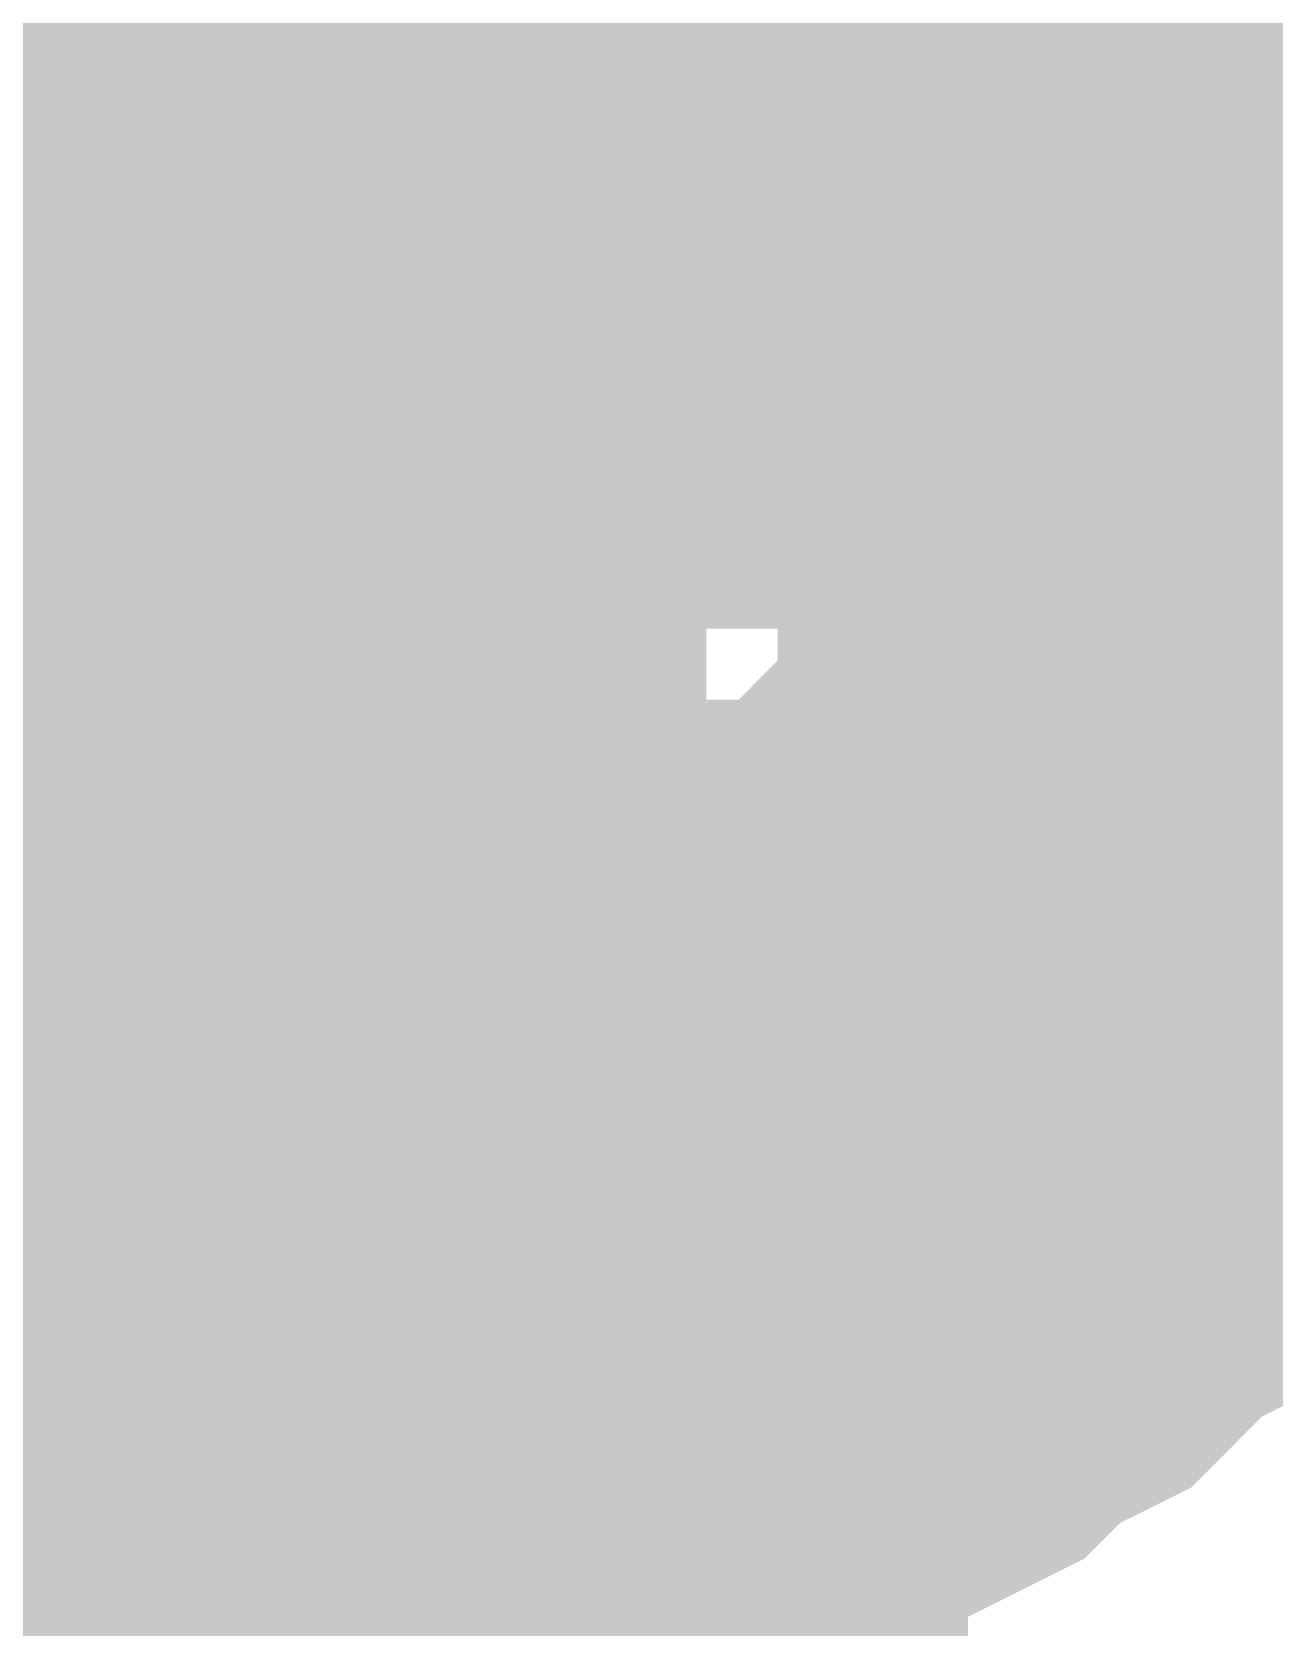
# Model space of a CAD drawing. Header units: inches. Extents: x 0 to 841, y 0 to 594.
# Drawn here: x 239.813 to 240.597, y 61.641 to 62.649 of the extents above; entities that cross this region are included whole.
import ezdxf

# ---------------------------------------------------------------- set-up
doc = ezdxf.new("R2010")
doc.units = ezdxf.units.IN
doc.layers.add('Sheet', color=255, linetype='Continuous')

msp = doc.modelspace()

# ---------------------------------------------------------------- linework, layer by layer
at = {"layer": 'Sheet'}
msp.add_lwpolyline([(239.746, 62.5, 0.508, 0.508, 1), (240.254, 62.5, 0.508, 0.508, 1)], format="xyseb", close=True, dxfattribs=at)
for points in [[(240.4108, 62.8183, 0.2997, 0.2997, 0), (240.4333, 62.7958, 0.2997, 0.2997, 0), (240.4333, 62.7734, 0.2997, 0.2997, 0), (240.4558, 62.7509, 0.2997, 0.2997, 0), (240.4558, 62.7284, 0.2997, 0.2997, 0), (240.4782, 62.706, 0.2997, 0.2997, 0), (240.4782, 62.6835, 0.2997, 0.2997, 0), (240.5007, 62.6611, 0.2997, 0.2997, 0), (240.5007, 62.6386, 0.2997, 0.2997, 0), (240.5007, 62.6162, 0.2997, 0.2997, 0), (240.5231, 62.5937, 0.2997, 0.2997, 0), (240.5231, 62.5712, 0.2997, 0.2997, 0), (240.5231, 62.5263, 0.2997, 0.2997, 0), (240.5231, 62.5039, 0.2997, 0.2997, 0), (240.5231, 62.4814, 0.2997, 0.2997, 0)], [(240.4108, 62.8183, 0.2997, 0.2997, 0), (240.4333, 62.7958, 0.2997, 0.2997, 0), (240.4333, 62.7734, 0.2997, 0.2997, 0), (240.4558, 62.7509, 0.2997, 0.2997, 0), (240.4558, 62.7284, 0.2997, 0.2997, 0), (240.4782, 62.706, 0.2997, 0.2997, 0), (240.4782, 62.6835, 0.2997, 0.2997, 0), (240.5007, 62.6611, 0.2997, 0.2997, 0), (240.5007, 62.6386, 0.2997, 0.2997, 0), (240.5007, 62.6162, 0.2997, 0.2997, 0), (240.5231, 62.5937, 0.2997, 0.2997, 0), (240.5231, 62.5712, 0.2997, 0.2997, 0), (240.5231, 62.5263, 0.2997, 0.2997, 0), (240.5231, 62.5039, 0.2997, 0.2997, 0), (240.5231, 62.4814, 0.2997, 0.2997, 0)], [(240.4108, 62.8183, 0.2997, 0.2997, 0), (240.4333, 62.7958, 0.2997, 0.2997, 0), (240.4333, 62.7734, 0.2997, 0.2997, 0), (240.4558, 62.7509, 0.2997, 0.2997, 0), (240.4558, 62.7284, 0.2997, 0.2997, 0), (240.4782, 62.706, 0.2997, 0.2997, 0), (240.4782, 62.6835, 0.2997, 0.2997, 0), (240.5007, 62.6611, 0.2997, 0.2997, 0), (240.5007, 62.6386, 0.2997, 0.2997, 0), (240.5007, 62.6162, 0.2997, 0.2997, 0), (240.5231, 62.5937, 0.2997, 0.2997, 0), (240.5231, 62.5712, 0.2997, 0.2997, 0), (240.5231, 62.5263, 0.2997, 0.2997, 0), (240.5231, 62.5039, 0.2997, 0.2997, 0), (240.5231, 62.4814, 0.2997, 0.2997, 0)], [(240.7252, 62.8183, 0.2997, 0.2997, 0), (240.7252, 62.7734, 0.2997, 0.2997, 0), (240.7477, 62.7509, 0.2997, 0.2997, 0)], [(240.7252, 62.8183, 0.2997, 0.2997, 0), (240.7252, 62.7734, 0.2997, 0.2997, 0), (240.7477, 62.7509, 0.2997, 0.2997, 0)], [(240.7252, 62.8183, 0.2997, 0.2997, 0), (240.7252, 62.7734, 0.2997, 0.2997, 0), (240.7477, 62.7509, 0.2997, 0.2997, 0)], [(240.7252, 62.8183, 0.2997, 0.2997, 0), (240.7252, 62.7734, 0.2997, 0.2997, 0), (240.7477, 62.7509, 0.2997, 0.2997, 0)], [(225.0272, 62.4814, 0.7493, 0.7493, 0), (240.0291, 62.4814, 0.7493, 0.7493, 0)], [(245.0147, 62.4814, 0.7493, 0.7493, 0), (240.0291, 62.4814, 0.7493, 0.7493, 0)], [(240.0291, 57.4955, 0.7493, 0.7493, 0), (240.0291, 62.4814, 0.7493, 0.7493, 0)], [(240.4782, 62.706, 0.0991, 0.0991, 0), (240.4782, 62.6835, 0.0991, 0.0991, 0), (240.5007, 62.6611, 0.0991, 0.0991, 0), (240.5007, 62.6386, 0.0991, 0.0991, 0), (240.5007, 62.6162, 0.0991, 0.0991, 0), (240.5231, 62.5937, 0.0991, 0.0991, 0), (240.5231, 62.5712, 0.0991, 0.0991, 0), (240.5231, 62.5263, 0.0991, 0.0991, 0), (240.5231, 62.5039, 0.0991, 0.0991, 0), (240.5231, 62.4814, 0.0991, 0.0991, 0)], [(240.4782, 62.706, 0.0991, 0.0991, 0), (240.4782, 62.6835, 0.0991, 0.0991, 0), (240.5007, 62.6611, 0.0991, 0.0991, 0), (240.5007, 62.6386, 0.0991, 0.0991, 0), (240.5007, 62.6162, 0.0991, 0.0991, 0), (240.5231, 62.5937, 0.0991, 0.0991, 0), (240.5231, 62.5712, 0.0991, 0.0991, 0), (240.5231, 62.5263, 0.0991, 0.0991, 0), (240.5231, 62.5039, 0.0991, 0.0991, 0), (240.5231, 62.4814, 0.0991, 0.0991, 0)], [(240.4782, 62.706, 0.0991, 0.0991, 0), (240.4782, 62.6835, 0.0991, 0.0991, 0), (240.5007, 62.6611, 0.0991, 0.0991, 0), (240.5007, 62.6386, 0.0991, 0.0991, 0), (240.5007, 62.6162, 0.0991, 0.0991, 0), (240.5231, 62.5937, 0.0991, 0.0991, 0), (240.5231, 62.5712, 0.0991, 0.0991, 0), (240.5231, 62.5263, 0.0991, 0.0991, 0), (240.5231, 62.5039, 0.0991, 0.0991, 0), (240.5231, 62.4814, 0.0991, 0.0991, 0)], [(245.0147, 62.4814, 0.2997, 0.2997, 0), (240.0291, 62.4814, 0.2997, 0.2997, 0)], [(240.5231, 62.4814, 0.2997, 0.2997, 0), (240.5231, 62.4589, 0.2997, 0.2997, 0), (240.5231, 62.4365, 0.2997, 0.2997, 0), (240.5231, 62.414, 0.2997, 0.2997, 0), (240.5231, 62.3916, 0.2997, 0.2997, 0), (240.5007, 62.3691, 0.2997, 0.2997, 0), (240.5007, 62.3466, 0.2997, 0.2997, 0), (240.5007, 62.3017, 0.2997, 0.2997, 0), (240.4782, 62.3017, 0.2997, 0.2997, 0), (240.4782, 62.2793, 0.2997, 0.2997, 0), (240.4558, 62.2568, 0.2997, 0.2997, 0), (240.4558, 62.2343, 0.2997, 0.2997, 0), (240.4333, 62.2119, 0.2997, 0.2997, 0), (240.4333, 62.1894, 0.2997, 0.2997, 0), (240.4108, 62.167, 0.2997, 0.2997, 0), (240.3884, 62.1445, 0.2997, 0.2997, 0), (240.3884, 62.1221, 0.2997, 0.2997, 0), (240.3659, 62.1221, 0.2997, 0.2997, 0), (240.3435, 62.0996, 0.2997, 0.2997, 0), (240.321, 62.0771, 0.2997, 0.2997, 0), (240.2985, 62.0771, 0.2997, 0.2997, 0), (240.2761, 62.0547, 0.2997, 0.2997, 0), (240.2536, 62.0547, 0.2997, 0.2997, 0), (240.2312, 62.0322, 0.2997, 0.2997, 0), (240.2087, 62.0322, 0.2997, 0.2997, 0), (240.2087, 62.0098, 0.2997, 0.2997, 0), (240.1638, 62.0098, 0.2997, 0.2997, 0), (240.1413, 62.0098, 0.2997, 0.2997, 0), (240.1189, 61.9873, 0.2997, 0.2997, 0), (240.0964, 61.9873, 0.2997, 0.2997, 0), (240.074, 61.9873, 0.2997, 0.2997, 0), (240.0515, 61.9873, 0.2997, 0.2997, 0), (240.0291, 61.9873, 0.2997, 0.2997, 0)], [(240.5231, 62.4814, 0.2997, 0.2997, 0), (240.5231, 62.4589, 0.2997, 0.2997, 0), (240.5231, 62.4365, 0.2997, 0.2997, 0), (240.5231, 62.414, 0.2997, 0.2997, 0), (240.5231, 62.3916, 0.2997, 0.2997, 0), (240.5007, 62.3691, 0.2997, 0.2997, 0), (240.5007, 62.3466, 0.2997, 0.2997, 0), (240.5007, 62.3017, 0.2997, 0.2997, 0), (240.4782, 62.3017, 0.2997, 0.2997, 0), (240.4782, 62.2793, 0.2997, 0.2997, 0), (240.4558, 62.2568, 0.2997, 0.2997, 0), (240.4558, 62.2343, 0.2997, 0.2997, 0), (240.4333, 62.2119, 0.2997, 0.2997, 0), (240.4333, 62.1894, 0.2997, 0.2997, 0), (240.4108, 62.167, 0.2997, 0.2997, 0), (240.3884, 62.1445, 0.2997, 0.2997, 0), (240.3884, 62.1221, 0.2997, 0.2997, 0), (240.3659, 62.1221, 0.2997, 0.2997, 0), (240.3435, 62.0996, 0.2997, 0.2997, 0), (240.321, 62.0771, 0.2997, 0.2997, 0), (240.2985, 62.0771, 0.2997, 0.2997, 0), (240.2761, 62.0547, 0.2997, 0.2997, 0), (240.2536, 62.0547, 0.2997, 0.2997, 0), (240.2312, 62.0322, 0.2997, 0.2997, 0), (240.2087, 62.0322, 0.2997, 0.2997, 0), (240.2087, 62.0098, 0.2997, 0.2997, 0), (240.1638, 62.0098, 0.2997, 0.2997, 0), (240.1413, 62.0098, 0.2997, 0.2997, 0), (240.1189, 61.9873, 0.2997, 0.2997, 0), (240.0964, 61.9873, 0.2997, 0.2997, 0), (240.074, 61.9873, 0.2997, 0.2997, 0), (240.0515, 61.9873, 0.2997, 0.2997, 0), (240.0291, 61.9873, 0.2997, 0.2997, 0)], [(240.5231, 62.4814, 0.2997, 0.2997, 0), (240.5231, 62.4589, 0.2997, 0.2997, 0), (240.5231, 62.4365, 0.2997, 0.2997, 0), (240.5231, 62.414, 0.2997, 0.2997, 0), (240.5231, 62.3916, 0.2997, 0.2997, 0), (240.5007, 62.3691, 0.2997, 0.2997, 0), (240.5007, 62.3466, 0.2997, 0.2997, 0), (240.5007, 62.3017, 0.2997, 0.2997, 0), (240.4782, 62.3017, 0.2997, 0.2997, 0), (240.4782, 62.2793, 0.2997, 0.2997, 0), (240.4558, 62.2568, 0.2997, 0.2997, 0), (240.4558, 62.2343, 0.2997, 0.2997, 0), (240.4333, 62.2119, 0.2997, 0.2997, 0), (240.4333, 62.1894, 0.2997, 0.2997, 0), (240.4108, 62.167, 0.2997, 0.2997, 0), (240.3884, 62.1445, 0.2997, 0.2997, 0), (240.3884, 62.1221, 0.2997, 0.2997, 0), (240.3659, 62.1221, 0.2997, 0.2997, 0), (240.3435, 62.0996, 0.2997, 0.2997, 0), (240.321, 62.0771, 0.2997, 0.2997, 0), (240.2985, 62.0771, 0.2997, 0.2997, 0), (240.2761, 62.0547, 0.2997, 0.2997, 0), (240.2536, 62.0547, 0.2997, 0.2997, 0), (240.2312, 62.0322, 0.2997, 0.2997, 0), (240.2087, 62.0322, 0.2997, 0.2997, 0), (240.2087, 62.0098, 0.2997, 0.2997, 0), (240.1638, 62.0098, 0.2997, 0.2997, 0), (240.1413, 62.0098, 0.2997, 0.2997, 0), (240.1189, 61.9873, 0.2997, 0.2997, 0), (240.0964, 61.9873, 0.2997, 0.2997, 0), (240.074, 61.9873, 0.2997, 0.2997, 0), (240.0515, 61.9873, 0.2997, 0.2997, 0), (240.0291, 61.9873, 0.2997, 0.2997, 0)], [(240.5231, 62.4814, 0.2997, 0.2997, 0), (240.5231, 62.4814, 0.2997, 0.2997, 0), (240.5231, 62.4814, 0.2997, 0.2997, 0), (240.5231, 62.4814, 0.2997, 0.2997, 0), (240.5231, 62.4814, 0.2997, 0.2997, 0), (240.5231, 62.4814, 0.2997, 0.2997, 0), (240.5231, 62.4814, 0.2997, 0.2997, 0), (240.5231, 62.4814, 0.2997, 0.2997, 0), (240.5231, 62.4814, 0.2997, 0.2997, 0), (240.5231, 62.4814, 0.2997, 0.2997, 0), (240.5231, 62.4814, 0.2997, 0.2997, 0), (240.5231, 62.4814, 0.2997, 0.2997, 0), (240.5231, 62.4814, 0.2997, 0.2997, 0), (240.5231, 62.4814, 0.2997, 0.2997, 0), (240.5231, 62.4814, 0.2997, 0.2997, 0), (240.5231, 62.4814, 0.2997, 0.2997, 0), (240.5231, 62.4814, 0.2997, 0.2997, 0), (240.5231, 62.4814, 0.2997, 0.2997, 0), (240.5231, 62.4814, 0.2997, 0.2997, 0), (240.5231, 62.4814, 0.2997, 0.2997, 0), (240.5231, 62.4814, 0.2997, 0.2997, 0), (240.5231, 62.4814, 0.2997, 0.2997, 0), (240.5231, 62.4814, 0.2997, 0.2997, 0), (240.5231, 62.4814, 0.2997, 0.2997, 0), (240.5231, 62.4814, 0.2997, 0.2997, 0), (240.5231, 62.4814, 0.2997, 0.2997, 0), (240.5231, 62.4814, 0.2997, 0.2997, 0), (240.5231, 62.4814, 0.2997, 0.2997, 0), (240.5231, 62.4814, 0.2997, 0.2997, 0), (240.5231, 62.4814, 0.2997, 0.2997, 0), (240.5231, 62.4814, 0.2997, 0.2997, 0), (240.5231, 62.4814, 0.2997, 0.2997, 0), (240.5231, 62.4814, 0.2997, 0.2997, 0)], [(240.5231, 62.4814, 0.2997, 0.2997, 0), (240.5231, 62.4814, 0.2997, 0.2997, 0)], [(240.5231, 62.4814, 0.2997, 0.2997, 0), (240.5231, 62.4814, 0.2997, 0.2997, 0), (240.5231, 62.4814, 0.2997, 0.2997, 0), (240.5231, 62.4814, 0.2997, 0.2997, 0), (240.5231, 62.4814, 0.2997, 0.2997, 0), (240.5231, 62.4814, 0.2997, 0.2997, 0), (240.5231, 62.4814, 0.2997, 0.2997, 0), (240.5231, 62.4814, 0.2997, 0.2997, 0), (240.5231, 62.4814, 0.2997, 0.2997, 0), (240.5231, 62.4814, 0.2997, 0.2997, 0), (240.5231, 62.4814, 0.2997, 0.2997, 0), (240.5231, 62.4814, 0.2997, 0.2997, 0), (240.5231, 62.4814, 0.2997, 0.2997, 0), (240.5231, 62.4814, 0.2997, 0.2997, 0), (240.5231, 62.4814, 0.2997, 0.2997, 0), (240.5231, 62.4814, 0.2997, 0.2997, 0), (240.5231, 62.4814, 0.2997, 0.2997, 0), (240.5231, 62.4814, 0.2997, 0.2997, 0), (240.5231, 62.4814, 0.2997, 0.2997, 0), (240.5231, 62.4814, 0.2997, 0.2997, 0), (240.5231, 62.4814, 0.2997, 0.2997, 0), (240.5231, 62.4814, 0.2997, 0.2997, 0), (240.5231, 62.4814, 0.2997, 0.2997, 0), (240.5231, 62.4814, 0.2997, 0.2997, 0), (240.5231, 62.4814, 0.2997, 0.2997, 0), (240.5231, 62.4814, 0.2997, 0.2997, 0), (240.5231, 62.4814, 0.2997, 0.2997, 0), (240.5231, 62.4814, 0.2997, 0.2997, 0), (240.5231, 62.4814, 0.2997, 0.2997, 0), (240.5231, 62.4814, 0.2997, 0.2997, 0), (240.5231, 62.4814, 0.2997, 0.2997, 0), (240.5231, 62.4814, 0.2997, 0.2997, 0), (240.5231, 62.4814, 0.2997, 0.2997, 0)], [(240.5231, 62.4814, 0.2997, 0.2997, 0), (240.5231, 62.4814, 0.2997, 0.2997, 0)], [(240.5231, 62.4814, 0.2997, 0.2997, 0), (240.5231, 62.4814, 0.2997, 0.2997, 0), (240.5231, 62.4814, 0.2997, 0.2997, 0), (240.5231, 62.4814, 0.2997, 0.2997, 0), (240.5231, 62.4814, 0.2997, 0.2997, 0), (240.5231, 62.4814, 0.2997, 0.2997, 0), (240.5231, 62.4814, 0.2997, 0.2997, 0), (240.5231, 62.4814, 0.2997, 0.2997, 0), (240.5231, 62.4814, 0.2997, 0.2997, 0), (240.5231, 62.4814, 0.2997, 0.2997, 0), (240.5231, 62.4814, 0.2997, 0.2997, 0), (240.5231, 62.4814, 0.2997, 0.2997, 0), (240.5231, 62.4814, 0.2997, 0.2997, 0), (240.5231, 62.4814, 0.2997, 0.2997, 0), (240.5231, 62.4814, 0.2997, 0.2997, 0), (240.5231, 62.4814, 0.2997, 0.2997, 0), (240.5231, 62.4814, 0.2997, 0.2997, 0), (240.5231, 62.4814, 0.2997, 0.2997, 0), (240.5231, 62.4814, 0.2997, 0.2997, 0), (240.5231, 62.4814, 0.2997, 0.2997, 0), (240.5231, 62.4814, 0.2997, 0.2997, 0), (240.5231, 62.4814, 0.2997, 0.2997, 0), (240.5231, 62.4814, 0.2997, 0.2997, 0), (240.5231, 62.4814, 0.2997, 0.2997, 0), (240.5231, 62.4814, 0.2997, 0.2997, 0), (240.5231, 62.4814, 0.2997, 0.2997, 0), (240.5231, 62.4814, 0.2997, 0.2997, 0), (240.5231, 62.4814, 0.2997, 0.2997, 0), (240.5231, 62.4814, 0.2997, 0.2997, 0), (240.5231, 62.4814, 0.2997, 0.2997, 0), (240.5231, 62.4814, 0.2997, 0.2997, 0), (240.5231, 62.4814, 0.2997, 0.2997, 0), (240.5231, 62.4814, 0.2997, 0.2997, 0)], [(240.5231, 62.4814, 0.2997, 0.2997, 0), (240.5231, 62.4814, 0.2997, 0.2997, 0)], [(240.5231, 62.4814, 0.0991, 0.0991, 0), (240.5231, 62.4589, 0.0991, 0.0991, 0), (240.5231, 62.4365, 0.0991, 0.0991, 0), (240.5231, 62.414, 0.0991, 0.0991, 0), (240.5231, 62.3916, 0.0991, 0.0991, 0), (240.5007, 62.3691, 0.0991, 0.0991, 0), (240.5007, 62.3466, 0.0991, 0.0991, 0), (240.5007, 62.3017, 0.0991, 0.0991, 0), (240.4782, 62.3017, 0.0991, 0.0991, 0), (240.4782, 62.2793, 0.0991, 0.0991, 0), (240.4558, 62.2568, 0.0991, 0.0991, 0), (240.4558, 62.2343, 0.0991, 0.0991, 0), (240.4333, 62.2119, 0.0991, 0.0991, 0), (240.4333, 62.1894, 0.0991, 0.0991, 0), (240.4108, 62.167, 0.0991, 0.0991, 0), (240.3884, 62.1445, 0.0991, 0.0991, 0), (240.3884, 62.1221, 0.0991, 0.0991, 0), (240.3659, 62.1221, 0.0991, 0.0991, 0), (240.3435, 62.0996, 0.0991, 0.0991, 0), (240.321, 62.0771, 0.0991, 0.0991, 0), (240.2985, 62.0771, 0.0991, 0.0991, 0), (240.2761, 62.0547, 0.0991, 0.0991, 0), (240.2536, 62.0547, 0.0991, 0.0991, 0), (240.2312, 62.0322, 0.0991, 0.0991, 0), (240.2087, 62.0322, 0.0991, 0.0991, 0), (240.2087, 62.0098, 0.0991, 0.0991, 0), (240.1638, 62.0098, 0.0991, 0.0991, 0), (240.1413, 62.0098, 0.0991, 0.0991, 0), (240.1189, 61.9873, 0.0991, 0.0991, 0), (240.0964, 61.9873, 0.0991, 0.0991, 0), (240.074, 61.9873, 0.0991, 0.0991, 0), (240.0515, 61.9873, 0.0991, 0.0991, 0), (240.0291, 61.9873, 0.0991, 0.0991, 0)], [(240.5231, 62.4814, 0.0991, 0.0991, 0), (240.5231, 62.4589, 0.0991, 0.0991, 0), (240.5231, 62.4365, 0.0991, 0.0991, 0), (240.5231, 62.414, 0.0991, 0.0991, 0), (240.5231, 62.3916, 0.0991, 0.0991, 0), (240.5007, 62.3691, 0.0991, 0.0991, 0), (240.5007, 62.3466, 0.0991, 0.0991, 0), (240.5007, 62.3017, 0.0991, 0.0991, 0), (240.4782, 62.3017, 0.0991, 0.0991, 0), (240.4782, 62.2793, 0.0991, 0.0991, 0), (240.4558, 62.2568, 0.0991, 0.0991, 0), (240.4558, 62.2343, 0.0991, 0.0991, 0), (240.4333, 62.2119, 0.0991, 0.0991, 0), (240.4333, 62.1894, 0.0991, 0.0991, 0), (240.4108, 62.167, 0.0991, 0.0991, 0), (240.3884, 62.1445, 0.0991, 0.0991, 0), (240.3884, 62.1221, 0.0991, 0.0991, 0), (240.3659, 62.1221, 0.0991, 0.0991, 0), (240.3435, 62.0996, 0.0991, 0.0991, 0), (240.321, 62.0771, 0.0991, 0.0991, 0), (240.2985, 62.0771, 0.0991, 0.0991, 0), (240.2761, 62.0547, 0.0991, 0.0991, 0), (240.2536, 62.0547, 0.0991, 0.0991, 0), (240.2312, 62.0322, 0.0991, 0.0991, 0), (240.2087, 62.0322, 0.0991, 0.0991, 0), (240.2087, 62.0098, 0.0991, 0.0991, 0), (240.1638, 62.0098, 0.0991, 0.0991, 0), (240.1413, 62.0098, 0.0991, 0.0991, 0), (240.1189, 61.9873, 0.0991, 0.0991, 0), (240.0964, 61.9873, 0.0991, 0.0991, 0), (240.074, 61.9873, 0.0991, 0.0991, 0), (240.0515, 61.9873, 0.0991, 0.0991, 0), (240.0291, 61.9873, 0.0991, 0.0991, 0)], [(240.5231, 62.4814, 0.0991, 0.0991, 0), (240.5231, 62.4589, 0.0991, 0.0991, 0), (240.5231, 62.4365, 0.0991, 0.0991, 0), (240.5231, 62.414, 0.0991, 0.0991, 0), (240.5231, 62.3916, 0.0991, 0.0991, 0), (240.5007, 62.3691, 0.0991, 0.0991, 0), (240.5007, 62.3466, 0.0991, 0.0991, 0), (240.5007, 62.3017, 0.0991, 0.0991, 0), (240.4782, 62.3017, 0.0991, 0.0991, 0), (240.4782, 62.2793, 0.0991, 0.0991, 0), (240.4558, 62.2568, 0.0991, 0.0991, 0), (240.4558, 62.2343, 0.0991, 0.0991, 0), (240.4333, 62.2119, 0.0991, 0.0991, 0), (240.4333, 62.1894, 0.0991, 0.0991, 0), (240.4108, 62.167, 0.0991, 0.0991, 0), (240.3884, 62.1445, 0.0991, 0.0991, 0), (240.3884, 62.1221, 0.0991, 0.0991, 0), (240.3659, 62.1221, 0.0991, 0.0991, 0), (240.3435, 62.0996, 0.0991, 0.0991, 0), (240.321, 62.0771, 0.0991, 0.0991, 0), (240.2985, 62.0771, 0.0991, 0.0991, 0), (240.2761, 62.0547, 0.0991, 0.0991, 0), (240.2536, 62.0547, 0.0991, 0.0991, 0), (240.2312, 62.0322, 0.0991, 0.0991, 0), (240.2087, 62.0322, 0.0991, 0.0991, 0), (240.2087, 62.0098, 0.0991, 0.0991, 0), (240.1638, 62.0098, 0.0991, 0.0991, 0), (240.1413, 62.0098, 0.0991, 0.0991, 0), (240.1189, 61.9873, 0.0991, 0.0991, 0), (240.0964, 61.9873, 0.0991, 0.0991, 0), (240.074, 61.9873, 0.0991, 0.0991, 0), (240.0515, 61.9873, 0.0991, 0.0991, 0), (240.0291, 61.9873, 0.0991, 0.0991, 0)], [(240.5231, 62.4814, 0.0991, 0.0991, 0), (240.5231, 62.4814, 0.0991, 0.0991, 0), (240.5231, 62.4814, 0.0991, 0.0991, 0), (240.5231, 62.4814, 0.0991, 0.0991, 0), (240.5231, 62.4814, 0.0991, 0.0991, 0), (240.5231, 62.4814, 0.0991, 0.0991, 0), (240.5231, 62.4814, 0.0991, 0.0991, 0), (240.5231, 62.4814, 0.0991, 0.0991, 0), (240.5231, 62.4814, 0.0991, 0.0991, 0), (240.5231, 62.4814, 0.0991, 0.0991, 0), (240.5231, 62.4814, 0.0991, 0.0991, 0), (240.5231, 62.4814, 0.0991, 0.0991, 0), (240.5231, 62.4814, 0.0991, 0.0991, 0), (240.5231, 62.4814, 0.0991, 0.0991, 0), (240.5231, 62.4814, 0.0991, 0.0991, 0), (240.5231, 62.4814, 0.0991, 0.0991, 0), (240.5231, 62.4814, 0.0991, 0.0991, 0), (240.5231, 62.4814, 0.0991, 0.0991, 0), (240.5231, 62.4814, 0.0991, 0.0991, 0), (240.5231, 62.4814, 0.0991, 0.0991, 0), (240.5231, 62.4814, 0.0991, 0.0991, 0), (240.5231, 62.4814, 0.0991, 0.0991, 0), (240.5231, 62.4814, 0.0991, 0.0991, 0), (240.5231, 62.4814, 0.0991, 0.0991, 0), (240.5231, 62.4814, 0.0991, 0.0991, 0), (240.5231, 62.4814, 0.0991, 0.0991, 0), (240.5231, 62.4814, 0.0991, 0.0991, 0), (240.5231, 62.4814, 0.0991, 0.0991, 0), (240.5231, 62.4814, 0.0991, 0.0991, 0), (240.5231, 62.4814, 0.0991, 0.0991, 0), (240.5231, 62.4814, 0.0991, 0.0991, 0), (240.5231, 62.4814, 0.0991, 0.0991, 0), (240.5231, 62.4814, 0.0991, 0.0991, 0)], [(240.5231, 62.4814, 0.0991, 0.0991, 0), (240.5231, 62.4814, 0.0991, 0.0991, 0)], [(240.5231, 62.4814, 0.0991, 0.0991, 0), (240.5231, 62.4814, 0.0991, 0.0991, 0), (240.5231, 62.4814, 0.0991, 0.0991, 0), (240.5231, 62.4814, 0.0991, 0.0991, 0), (240.5231, 62.4814, 0.0991, 0.0991, 0), (240.5231, 62.4814, 0.0991, 0.0991, 0), (240.5231, 62.4814, 0.0991, 0.0991, 0), (240.5231, 62.4814, 0.0991, 0.0991, 0), (240.5231, 62.4814, 0.0991, 0.0991, 0), (240.5231, 62.4814, 0.0991, 0.0991, 0), (240.5231, 62.4814, 0.0991, 0.0991, 0), (240.5231, 62.4814, 0.0991, 0.0991, 0), (240.5231, 62.4814, 0.0991, 0.0991, 0), (240.5231, 62.4814, 0.0991, 0.0991, 0), (240.5231, 62.4814, 0.0991, 0.0991, 0), (240.5231, 62.4814, 0.0991, 0.0991, 0), (240.5231, 62.4814, 0.0991, 0.0991, 0), (240.5231, 62.4814, 0.0991, 0.0991, 0), (240.5231, 62.4814, 0.0991, 0.0991, 0), (240.5231, 62.4814, 0.0991, 0.0991, 0), (240.5231, 62.4814, 0.0991, 0.0991, 0), (240.5231, 62.4814, 0.0991, 0.0991, 0), (240.5231, 62.4814, 0.0991, 0.0991, 0), (240.5231, 62.4814, 0.0991, 0.0991, 0), (240.5231, 62.4814, 0.0991, 0.0991, 0), (240.5231, 62.4814, 0.0991, 0.0991, 0), (240.5231, 62.4814, 0.0991, 0.0991, 0), (240.5231, 62.4814, 0.0991, 0.0991, 0), (240.5231, 62.4814, 0.0991, 0.0991, 0), (240.5231, 62.4814, 0.0991, 0.0991, 0), (240.5231, 62.4814, 0.0991, 0.0991, 0), (240.5231, 62.4814, 0.0991, 0.0991, 0), (240.5231, 62.4814, 0.0991, 0.0991, 0)], [(240.5231, 62.4814, 0.0991, 0.0991, 0), (240.5231, 62.4814, 0.0991, 0.0991, 0)], [(240.5231, 62.4814, 0.0991, 0.0991, 0), (240.5231, 62.4814, 0.0991, 0.0991, 0), (240.5231, 62.4814, 0.0991, 0.0991, 0), (240.5231, 62.4814, 0.0991, 0.0991, 0), (240.5231, 62.4814, 0.0991, 0.0991, 0), (240.5231, 62.4814, 0.0991, 0.0991, 0), (240.5231, 62.4814, 0.0991, 0.0991, 0), (240.5231, 62.4814, 0.0991, 0.0991, 0), (240.5231, 62.4814, 0.0991, 0.0991, 0), (240.5231, 62.4814, 0.0991, 0.0991, 0), (240.5231, 62.4814, 0.0991, 0.0991, 0), (240.5231, 62.4814, 0.0991, 0.0991, 0), (240.5231, 62.4814, 0.0991, 0.0991, 0), (240.5231, 62.4814, 0.0991, 0.0991, 0), (240.5231, 62.4814, 0.0991, 0.0991, 0), (240.5231, 62.4814, 0.0991, 0.0991, 0), (240.5231, 62.4814, 0.0991, 0.0991, 0), (240.5231, 62.4814, 0.0991, 0.0991, 0), (240.5231, 62.4814, 0.0991, 0.0991, 0), (240.5231, 62.4814, 0.0991, 0.0991, 0), (240.5231, 62.4814, 0.0991, 0.0991, 0), (240.5231, 62.4814, 0.0991, 0.0991, 0), (240.5231, 62.4814, 0.0991, 0.0991, 0), (240.5231, 62.4814, 0.0991, 0.0991, 0), (240.5231, 62.4814, 0.0991, 0.0991, 0), (240.5231, 62.4814, 0.0991, 0.0991, 0), (240.5231, 62.4814, 0.0991, 0.0991, 0), (240.5231, 62.4814, 0.0991, 0.0991, 0), (240.5231, 62.4814, 0.0991, 0.0991, 0), (240.5231, 62.4814, 0.0991, 0.0991, 0), (240.5231, 62.4814, 0.0991, 0.0991, 0), (240.5231, 62.4814, 0.0991, 0.0991, 0), (240.5231, 62.4814, 0.0991, 0.0991, 0)], [(240.5231, 62.4814, 0.0991, 0.0991, 0), (240.5231, 62.4814, 0.0991, 0.0991, 0)], [(240.7477, 62.2343, 0.2997, 0.2997, 0), (240.7252, 62.1894, 0.2997, 0.2997, 0), (240.7252, 62.167, 0.2997, 0.2997, 0), (240.7028, 62.1221, 0.2997, 0.2997, 0), (240.6803, 62.0996, 0.2997, 0.2997, 0), (240.6579, 62.0547, 0.2997, 0.2997, 0), (240.6354, 62.0322, 0.2997, 0.2997, 0), (240.613, 62.0098, 0.2997, 0.2997, 0), (240.5905, 61.9648, 0.2997, 0.2997, 0), (240.568, 61.9424, 0.2997, 0.2997, 0), (240.5456, 61.9199, 0.2997, 0.2997, 0), (240.5007, 61.8975, 0.2997, 0.2997, 0), (240.4782, 61.875, 0.2997, 0.2997, 0), (240.4558, 61.8525, 0.2997, 0.2997, 0), (240.4108, 61.8301, 0.2997, 0.2997, 0), (240.3884, 61.8076, 0.2997, 0.2997, 0), (240.3435, 61.7852, 0.2997, 0.2997, 0), (240.321, 61.7852, 0.2997, 0.2997, 0), (240.2761, 61.7627, 0.2997, 0.2997, 0), (240.2536, 61.7627, 0.2997, 0.2997, 0), (240.2087, 61.7402, 0.2997, 0.2997, 0), (240.1863, 61.7402, 0.2997, 0.2997, 0), (240.1413, 61.7178, 0.2997, 0.2997, 0), (240.0964, 61.7178, 0.2997, 0.2997, 0), (240.074, 61.7178, 0.2997, 0.2997, 0), (240.0291, 61.7178, 0.2997, 0.2997, 0)], [(240.7477, 62.2343, 0.2997, 0.2997, 0), (240.7252, 62.1894, 0.2997, 0.2997, 0), (240.7252, 62.167, 0.2997, 0.2997, 0), (240.7028, 62.1221, 0.2997, 0.2997, 0), (240.6803, 62.0996, 0.2997, 0.2997, 0), (240.6579, 62.0547, 0.2997, 0.2997, 0), (240.6354, 62.0322, 0.2997, 0.2997, 0), (240.613, 62.0098, 0.2997, 0.2997, 0), (240.5905, 61.9648, 0.2997, 0.2997, 0), (240.568, 61.9424, 0.2997, 0.2997, 0), (240.5456, 61.9199, 0.2997, 0.2997, 0), (240.5007, 61.8975, 0.2997, 0.2997, 0), (240.4782, 61.875, 0.2997, 0.2997, 0), (240.4558, 61.8525, 0.2997, 0.2997, 0), (240.4108, 61.8301, 0.2997, 0.2997, 0), (240.3884, 61.8076, 0.2997, 0.2997, 0), (240.3435, 61.7852, 0.2997, 0.2997, 0), (240.321, 61.7852, 0.2997, 0.2997, 0), (240.2761, 61.7627, 0.2997, 0.2997, 0), (240.2536, 61.7627, 0.2997, 0.2997, 0), (240.2087, 61.7402, 0.2997, 0.2997, 0), (240.1863, 61.7402, 0.2997, 0.2997, 0), (240.1413, 61.7178, 0.2997, 0.2997, 0), (240.0964, 61.7178, 0.2997, 0.2997, 0), (240.074, 61.7178, 0.2997, 0.2997, 0), (240.0291, 61.7178, 0.2997, 0.2997, 0)], [(240.7477, 62.2343, 0.2997, 0.2997, 0), (240.7252, 62.1894, 0.2997, 0.2997, 0), (240.7252, 62.167, 0.2997, 0.2997, 0), (240.7028, 62.1221, 0.2997, 0.2997, 0), (240.6803, 62.0996, 0.2997, 0.2997, 0), (240.6579, 62.0547, 0.2997, 0.2997, 0), (240.6354, 62.0322, 0.2997, 0.2997, 0), (240.613, 62.0098, 0.2997, 0.2997, 0), (240.5905, 61.9648, 0.2997, 0.2997, 0), (240.568, 61.9424, 0.2997, 0.2997, 0), (240.5456, 61.9199, 0.2997, 0.2997, 0), (240.5007, 61.8975, 0.2997, 0.2997, 0), (240.4782, 61.875, 0.2997, 0.2997, 0), (240.4558, 61.8525, 0.2997, 0.2997, 0), (240.4108, 61.8301, 0.2997, 0.2997, 0), (240.3884, 61.8076, 0.2997, 0.2997, 0), (240.3435, 61.7852, 0.2997, 0.2997, 0), (240.321, 61.7852, 0.2997, 0.2997, 0), (240.2761, 61.7627, 0.2997, 0.2997, 0), (240.2536, 61.7627, 0.2997, 0.2997, 0), (240.2087, 61.7402, 0.2997, 0.2997, 0), (240.1863, 61.7402, 0.2997, 0.2997, 0), (240.1413, 61.7178, 0.2997, 0.2997, 0), (240.0964, 61.7178, 0.2997, 0.2997, 0), (240.074, 61.7178, 0.2997, 0.2997, 0), (240.0291, 61.7178, 0.2997, 0.2997, 0)], [(240.7477, 62.2343, 0.2997, 0.2997, 0), (240.7252, 62.1894, 0.2997, 0.2997, 0), (240.7252, 62.167, 0.2997, 0.2997, 0), (240.7028, 62.1221, 0.2997, 0.2997, 0), (240.6803, 62.0996, 0.2997, 0.2997, 0), (240.6579, 62.0547, 0.2997, 0.2997, 0), (240.6354, 62.0322, 0.2997, 0.2997, 0), (240.613, 62.0098, 0.2997, 0.2997, 0), (240.5905, 61.9648, 0.2997, 0.2997, 0), (240.568, 61.9424, 0.2997, 0.2997, 0), (240.5456, 61.9199, 0.2997, 0.2997, 0), (240.5007, 61.8975, 0.2997, 0.2997, 0), (240.4782, 61.875, 0.2997, 0.2997, 0), (240.4558, 61.8525, 0.2997, 0.2997, 0), (240.4108, 61.8301, 0.2997, 0.2997, 0), (240.3884, 61.8076, 0.2997, 0.2997, 0), (240.3435, 61.7852, 0.2997, 0.2997, 0), (240.321, 61.7852, 0.2997, 0.2997, 0), (240.2761, 61.7627, 0.2997, 0.2997, 0), (240.2536, 61.7627, 0.2997, 0.2997, 0), (240.2087, 61.7402, 0.2997, 0.2997, 0), (240.1863, 61.7402, 0.2997, 0.2997, 0), (240.1413, 61.7178, 0.2997, 0.2997, 0), (240.0964, 61.7178, 0.2997, 0.2997, 0), (240.074, 61.7178, 0.2997, 0.2997, 0), (240.0291, 61.7178, 0.2997, 0.2997, 0)], [(240.0291, 61.9873, 0.2997, 0.2997, 0), (240.0066, 61.9873, 0.2997, 0.2997, 0), (239.9841, 61.9873, 0.2997, 0.2997, 0), (239.9392, 61.9873, 0.2997, 0.2997, 0), (239.9168, 61.9873, 0.2997, 0.2997, 0), (239.8943, 62.0098, 0.2997, 0.2997, 0), (239.8718, 62.0098, 0.2997, 0.2997, 0), (239.8494, 62.0098, 0.2997, 0.2997, 0), (239.8269, 62.0322, 0.2997, 0.2997, 0), (239.8045, 62.0322, 0.2997, 0.2997, 0), (239.782, 62.0547, 0.2997, 0.2997, 0), (239.7596, 62.0547, 0.2997, 0.2997, 0), (239.7371, 62.0771, 0.2997, 0.2997, 0), (239.7146, 62.0771, 0.2997, 0.2997, 0), (239.6922, 62.0996, 0.2997, 0.2997, 0), (239.6697, 62.1221, 0.2997, 0.2997, 0), (239.6697, 62.1221, 0.2997, 0.2997, 0), (239.6473, 62.1445, 0.2997, 0.2997, 0)], [(240.0291, 61.9873, 0.2997, 0.2997, 0), (240.0066, 61.9873, 0.2997, 0.2997, 0), (239.9841, 61.9873, 0.2997, 0.2997, 0), (239.9392, 61.9873, 0.2997, 0.2997, 0), (239.9168, 61.9873, 0.2997, 0.2997, 0), (239.8943, 62.0098, 0.2997, 0.2997, 0), (239.8718, 62.0098, 0.2997, 0.2997, 0), (239.8494, 62.0098, 0.2997, 0.2997, 0), (239.8269, 62.0322, 0.2997, 0.2997, 0), (239.8045, 62.0322, 0.2997, 0.2997, 0), (239.782, 62.0547, 0.2997, 0.2997, 0), (239.7596, 62.0547, 0.2997, 0.2997, 0), (239.7371, 62.0771, 0.2997, 0.2997, 0), (239.7146, 62.0771, 0.2997, 0.2997, 0), (239.6922, 62.0996, 0.2997, 0.2997, 0), (239.6697, 62.1221, 0.2997, 0.2997, 0), (239.6697, 62.1221, 0.2997, 0.2997, 0), (239.6473, 62.1445, 0.2997, 0.2997, 0)], [(240.0291, 61.9873, 0.2997, 0.2997, 0), (240.0066, 61.9873, 0.2997, 0.2997, 0), (239.9841, 61.9873, 0.2997, 0.2997, 0), (239.9392, 61.9873, 0.2997, 0.2997, 0), (239.9168, 61.9873, 0.2997, 0.2997, 0), (239.8943, 62.0098, 0.2997, 0.2997, 0), (239.8718, 62.0098, 0.2997, 0.2997, 0), (239.8494, 62.0098, 0.2997, 0.2997, 0), (239.8269, 62.0322, 0.2997, 0.2997, 0), (239.8045, 62.0322, 0.2997, 0.2997, 0), (239.782, 62.0547, 0.2997, 0.2997, 0), (239.7596, 62.0547, 0.2997, 0.2997, 0), (239.7371, 62.0771, 0.2997, 0.2997, 0), (239.7146, 62.0771, 0.2997, 0.2997, 0), (239.6922, 62.0996, 0.2997, 0.2997, 0), (239.6697, 62.1221, 0.2997, 0.2997, 0), (239.6697, 62.1221, 0.2997, 0.2997, 0), (239.6473, 62.1445, 0.2997, 0.2997, 0)], [(240.0291, 61.9873, 0.0991, 0.0991, 0), (240.0066, 61.9873, 0.0991, 0.0991, 0), (239.9841, 61.9873, 0.0991, 0.0991, 0), (239.9392, 61.9873, 0.0991, 0.0991, 0), (239.9168, 61.9873, 0.0991, 0.0991, 0), (239.8943, 62.0098, 0.0991, 0.0991, 0), (239.8718, 62.0098, 0.0991, 0.0991, 0), (239.8494, 62.0098, 0.0991, 0.0991, 0), (239.8269, 62.0322, 0.0991, 0.0991, 0), (239.8045, 62.0322, 0.0991, 0.0991, 0), (239.782, 62.0547, 0.0991, 0.0991, 0), (239.7596, 62.0547, 0.0991, 0.0991, 0)], [(240.0291, 61.9873, 0.0991, 0.0991, 0), (240.0066, 61.9873, 0.0991, 0.0991, 0), (239.9841, 61.9873, 0.0991, 0.0991, 0), (239.9392, 61.9873, 0.0991, 0.0991, 0), (239.9168, 61.9873, 0.0991, 0.0991, 0), (239.8943, 62.0098, 0.0991, 0.0991, 0), (239.8718, 62.0098, 0.0991, 0.0991, 0), (239.8494, 62.0098, 0.0991, 0.0991, 0), (239.8269, 62.0322, 0.0991, 0.0991, 0), (239.8045, 62.0322, 0.0991, 0.0991, 0), (239.782, 62.0547, 0.0991, 0.0991, 0), (239.7596, 62.0547, 0.0991, 0.0991, 0)], [(240.0291, 61.9873, 0.0991, 0.0991, 0), (240.0066, 61.9873, 0.0991, 0.0991, 0), (239.9841, 61.9873, 0.0991, 0.0991, 0), (239.9392, 61.9873, 0.0991, 0.0991, 0), (239.9168, 61.9873, 0.0991, 0.0991, 0), (239.8943, 62.0098, 0.0991, 0.0991, 0), (239.8718, 62.0098, 0.0991, 0.0991, 0), (239.8494, 62.0098, 0.0991, 0.0991, 0), (239.8269, 62.0322, 0.0991, 0.0991, 0), (239.8045, 62.0322, 0.0991, 0.0991, 0), (239.782, 62.0547, 0.0991, 0.0991, 0), (239.7596, 62.0547, 0.0991, 0.0991, 0)], [(240.6579, 62.0547, 0.0991, 0.0991, 0), (240.6354, 62.0322, 0.0991, 0.0991, 0), (240.613, 62.0098, 0.0991, 0.0991, 0), (240.5905, 61.9648, 0.0991, 0.0991, 0), (240.568, 61.9424, 0.0991, 0.0991, 0), (240.5456, 61.9199, 0.0991, 0.0991, 0), (240.5007, 61.8975, 0.0991, 0.0991, 0), (240.4782, 61.875, 0.0991, 0.0991, 0), (240.4558, 61.8525, 0.0991, 0.0991, 0), (240.4108, 61.8301, 0.0991, 0.0991, 0), (240.3884, 61.8076, 0.0991, 0.0991, 0), (240.3435, 61.7852, 0.0991, 0.0991, 0), (240.321, 61.7852, 0.0991, 0.0991, 0), (240.2761, 61.7627, 0.0991, 0.0991, 0), (240.2536, 61.7627, 0.0991, 0.0991, 0), (240.2087, 61.7402, 0.0991, 0.0991, 0), (240.1863, 61.7402, 0.0991, 0.0991, 0), (240.1413, 61.7178, 0.0991, 0.0991, 0), (240.0964, 61.7178, 0.0991, 0.0991, 0), (240.074, 61.7178, 0.0991, 0.0991, 0), (240.0291, 61.7178, 0.0991, 0.0991, 0)], [(240.6579, 62.0547, 0.0991, 0.0991, 0), (240.6354, 62.0322, 0.0991, 0.0991, 0), (240.613, 62.0098, 0.0991, 0.0991, 0), (240.5905, 61.9648, 0.0991, 0.0991, 0), (240.568, 61.9424, 0.0991, 0.0991, 0), (240.5456, 61.9199, 0.0991, 0.0991, 0), (240.5007, 61.8975, 0.0991, 0.0991, 0), (240.4782, 61.875, 0.0991, 0.0991, 0), (240.4558, 61.8525, 0.0991, 0.0991, 0), (240.4108, 61.8301, 0.0991, 0.0991, 0), (240.3884, 61.8076, 0.0991, 0.0991, 0), (240.3435, 61.7852, 0.0991, 0.0991, 0), (240.321, 61.7852, 0.0991, 0.0991, 0), (240.2761, 61.7627, 0.0991, 0.0991, 0), (240.2536, 61.7627, 0.0991, 0.0991, 0), (240.2087, 61.7402, 0.0991, 0.0991, 0), (240.1863, 61.7402, 0.0991, 0.0991, 0), (240.1413, 61.7178, 0.0991, 0.0991, 0), (240.0964, 61.7178, 0.0991, 0.0991, 0), (240.074, 61.7178, 0.0991, 0.0991, 0), (240.0291, 61.7178, 0.0991, 0.0991, 0)], [(240.6579, 62.0547, 0.0991, 0.0991, 0), (240.6354, 62.0322, 0.0991, 0.0991, 0), (240.613, 62.0098, 0.0991, 0.0991, 0), (240.5905, 61.9648, 0.0991, 0.0991, 0), (240.568, 61.9424, 0.0991, 0.0991, 0), (240.5456, 61.9199, 0.0991, 0.0991, 0), (240.5007, 61.8975, 0.0991, 0.0991, 0), (240.4782, 61.875, 0.0991, 0.0991, 0), (240.4558, 61.8525, 0.0991, 0.0991, 0), (240.4108, 61.8301, 0.0991, 0.0991, 0), (240.3884, 61.8076, 0.0991, 0.0991, 0), (240.3435, 61.7852, 0.0991, 0.0991, 0), (240.321, 61.7852, 0.0991, 0.0991, 0), (240.2761, 61.7627, 0.0991, 0.0991, 0), (240.2536, 61.7627, 0.0991, 0.0991, 0), (240.2087, 61.7402, 0.0991, 0.0991, 0), (240.1863, 61.7402, 0.0991, 0.0991, 0), (240.1413, 61.7178, 0.0991, 0.0991, 0), (240.0964, 61.7178, 0.0991, 0.0991, 0), (240.074, 61.7178, 0.0991, 0.0991, 0), (240.0291, 61.7178, 0.0991, 0.0991, 0)], [(240.6579, 62.0547, 0.0991, 0.0991, 0), (240.6354, 62.0322, 0.0991, 0.0991, 0), (240.613, 62.0098, 0.0991, 0.0991, 0), (240.5905, 61.9648, 0.0991, 0.0991, 0), (240.568, 61.9424, 0.0991, 0.0991, 0), (240.5456, 61.9199, 0.0991, 0.0991, 0), (240.5007, 61.8975, 0.0991, 0.0991, 0), (240.4782, 61.875, 0.0991, 0.0991, 0), (240.4558, 61.8525, 0.0991, 0.0991, 0), (240.4108, 61.8301, 0.0991, 0.0991, 0), (240.3884, 61.8076, 0.0991, 0.0991, 0), (240.3435, 61.7852, 0.0991, 0.0991, 0), (240.321, 61.7852, 0.0991, 0.0991, 0), (240.2761, 61.7627, 0.0991, 0.0991, 0), (240.2536, 61.7627, 0.0991, 0.0991, 0), (240.2087, 61.7402, 0.0991, 0.0991, 0), (240.1863, 61.7402, 0.0991, 0.0991, 0), (240.1413, 61.7178, 0.0991, 0.0991, 0), (240.0964, 61.7178, 0.0991, 0.0991, 0), (240.074, 61.7178, 0.0991, 0.0991, 0), (240.0291, 61.7178, 0.0991, 0.0991, 0)], [(240.0291, 61.7178, 0.2997, 0.2997, 0), (239.9841, 61.7178, 0.2997, 0.2997, 0), (239.9392, 61.7178, 0.2997, 0.2997, 0), (239.9168, 61.7178, 0.2997, 0.2997, 0), (239.8718, 61.7402, 0.2997, 0.2997, 0), (239.8269, 61.7402, 0.2997, 0.2997, 0), (239.8045, 61.7627, 0.2997, 0.2997, 0), (239.7596, 61.7627, 0.2997, 0.2997, 0), (239.7371, 61.7852, 0.2997, 0.2997, 0), (239.6922, 61.7852, 0.2997, 0.2997, 0), (239.6697, 61.8076, 0.2997, 0.2997, 0), (239.6248, 61.8301, 0.2997, 0.2997, 0)], [(240.0291, 61.7178, 0.2997, 0.2997, 0), (239.9841, 61.7178, 0.2997, 0.2997, 0), (239.9392, 61.7178, 0.2997, 0.2997, 0), (239.9168, 61.7178, 0.2997, 0.2997, 0), (239.8718, 61.7402, 0.2997, 0.2997, 0), (239.8269, 61.7402, 0.2997, 0.2997, 0), (239.8045, 61.7627, 0.2997, 0.2997, 0), (239.7596, 61.7627, 0.2997, 0.2997, 0), (239.7371, 61.7852, 0.2997, 0.2997, 0), (239.6922, 61.7852, 0.2997, 0.2997, 0), (239.6697, 61.8076, 0.2997, 0.2997, 0), (239.6248, 61.8301, 0.2997, 0.2997, 0)], [(240.0291, 61.7178, 0.2997, 0.2997, 0), (239.9841, 61.7178, 0.2997, 0.2997, 0), (239.9392, 61.7178, 0.2997, 0.2997, 0), (239.9168, 61.7178, 0.2997, 0.2997, 0), (239.8718, 61.7402, 0.2997, 0.2997, 0), (239.8269, 61.7402, 0.2997, 0.2997, 0), (239.8045, 61.7627, 0.2997, 0.2997, 0), (239.7596, 61.7627, 0.2997, 0.2997, 0), (239.7371, 61.7852, 0.2997, 0.2997, 0), (239.6922, 61.7852, 0.2997, 0.2997, 0), (239.6697, 61.8076, 0.2997, 0.2997, 0), (239.6248, 61.8301, 0.2997, 0.2997, 0)], [(240.0291, 61.7178, 0.2997, 0.2997, 0), (239.9841, 61.7178, 0.2997, 0.2997, 0), (239.9392, 61.7178, 0.2997, 0.2997, 0), (239.9168, 61.7178, 0.2997, 0.2997, 0), (239.8718, 61.7402, 0.2997, 0.2997, 0), (239.8269, 61.7402, 0.2997, 0.2997, 0), (239.8045, 61.7627, 0.2997, 0.2997, 0), (239.7596, 61.7627, 0.2997, 0.2997, 0), (239.7371, 61.7852, 0.2997, 0.2997, 0), (239.6922, 61.7852, 0.2997, 0.2997, 0), (239.6697, 61.8076, 0.2997, 0.2997, 0), (239.6248, 61.8301, 0.2997, 0.2997, 0)], [(240.0291, 61.7178, 0.0991, 0.0991, 0), (239.9841, 61.7178, 0.0991, 0.0991, 0), (239.9392, 61.7178, 0.0991, 0.0991, 0), (239.9168, 61.7178, 0.0991, 0.0991, 0), (239.8718, 61.7402, 0.0991, 0.0991, 0), (239.8269, 61.7402, 0.0991, 0.0991, 0), (239.8045, 61.7627, 0.0991, 0.0991, 0), (239.7596, 61.7627, 0.0991, 0.0991, 0)], [(240.0291, 61.7178, 0.0991, 0.0991, 0), (239.9841, 61.7178, 0.0991, 0.0991, 0), (239.9392, 61.7178, 0.0991, 0.0991, 0), (239.9168, 61.7178, 0.0991, 0.0991, 0), (239.8718, 61.7402, 0.0991, 0.0991, 0), (239.8269, 61.7402, 0.0991, 0.0991, 0), (239.8045, 61.7627, 0.0991, 0.0991, 0), (239.7596, 61.7627, 0.0991, 0.0991, 0)], [(240.0291, 61.7178, 0.0991, 0.0991, 0), (239.9841, 61.7178, 0.0991, 0.0991, 0), (239.9392, 61.7178, 0.0991, 0.0991, 0), (239.9168, 61.7178, 0.0991, 0.0991, 0), (239.8718, 61.7402, 0.0991, 0.0991, 0), (239.8269, 61.7402, 0.0991, 0.0991, 0), (239.8045, 61.7627, 0.0991, 0.0991, 0), (239.7596, 61.7627, 0.0991, 0.0991, 0)], [(240.0291, 61.7178, 0.0991, 0.0991, 0), (239.9841, 61.7178, 0.0991, 0.0991, 0), (239.9392, 61.7178, 0.0991, 0.0991, 0), (239.9168, 61.7178, 0.0991, 0.0991, 0), (239.8718, 61.7402, 0.0991, 0.0991, 0), (239.8269, 61.7402, 0.0991, 0.0991, 0), (239.8045, 61.7627, 0.0991, 0.0991, 0), (239.7596, 61.7627, 0.0991, 0.0991, 0)]]:
    msp.add_lwpolyline(points, format="xyseb", dxfattribs=at)

doc.saveas('drawing.dxf')
